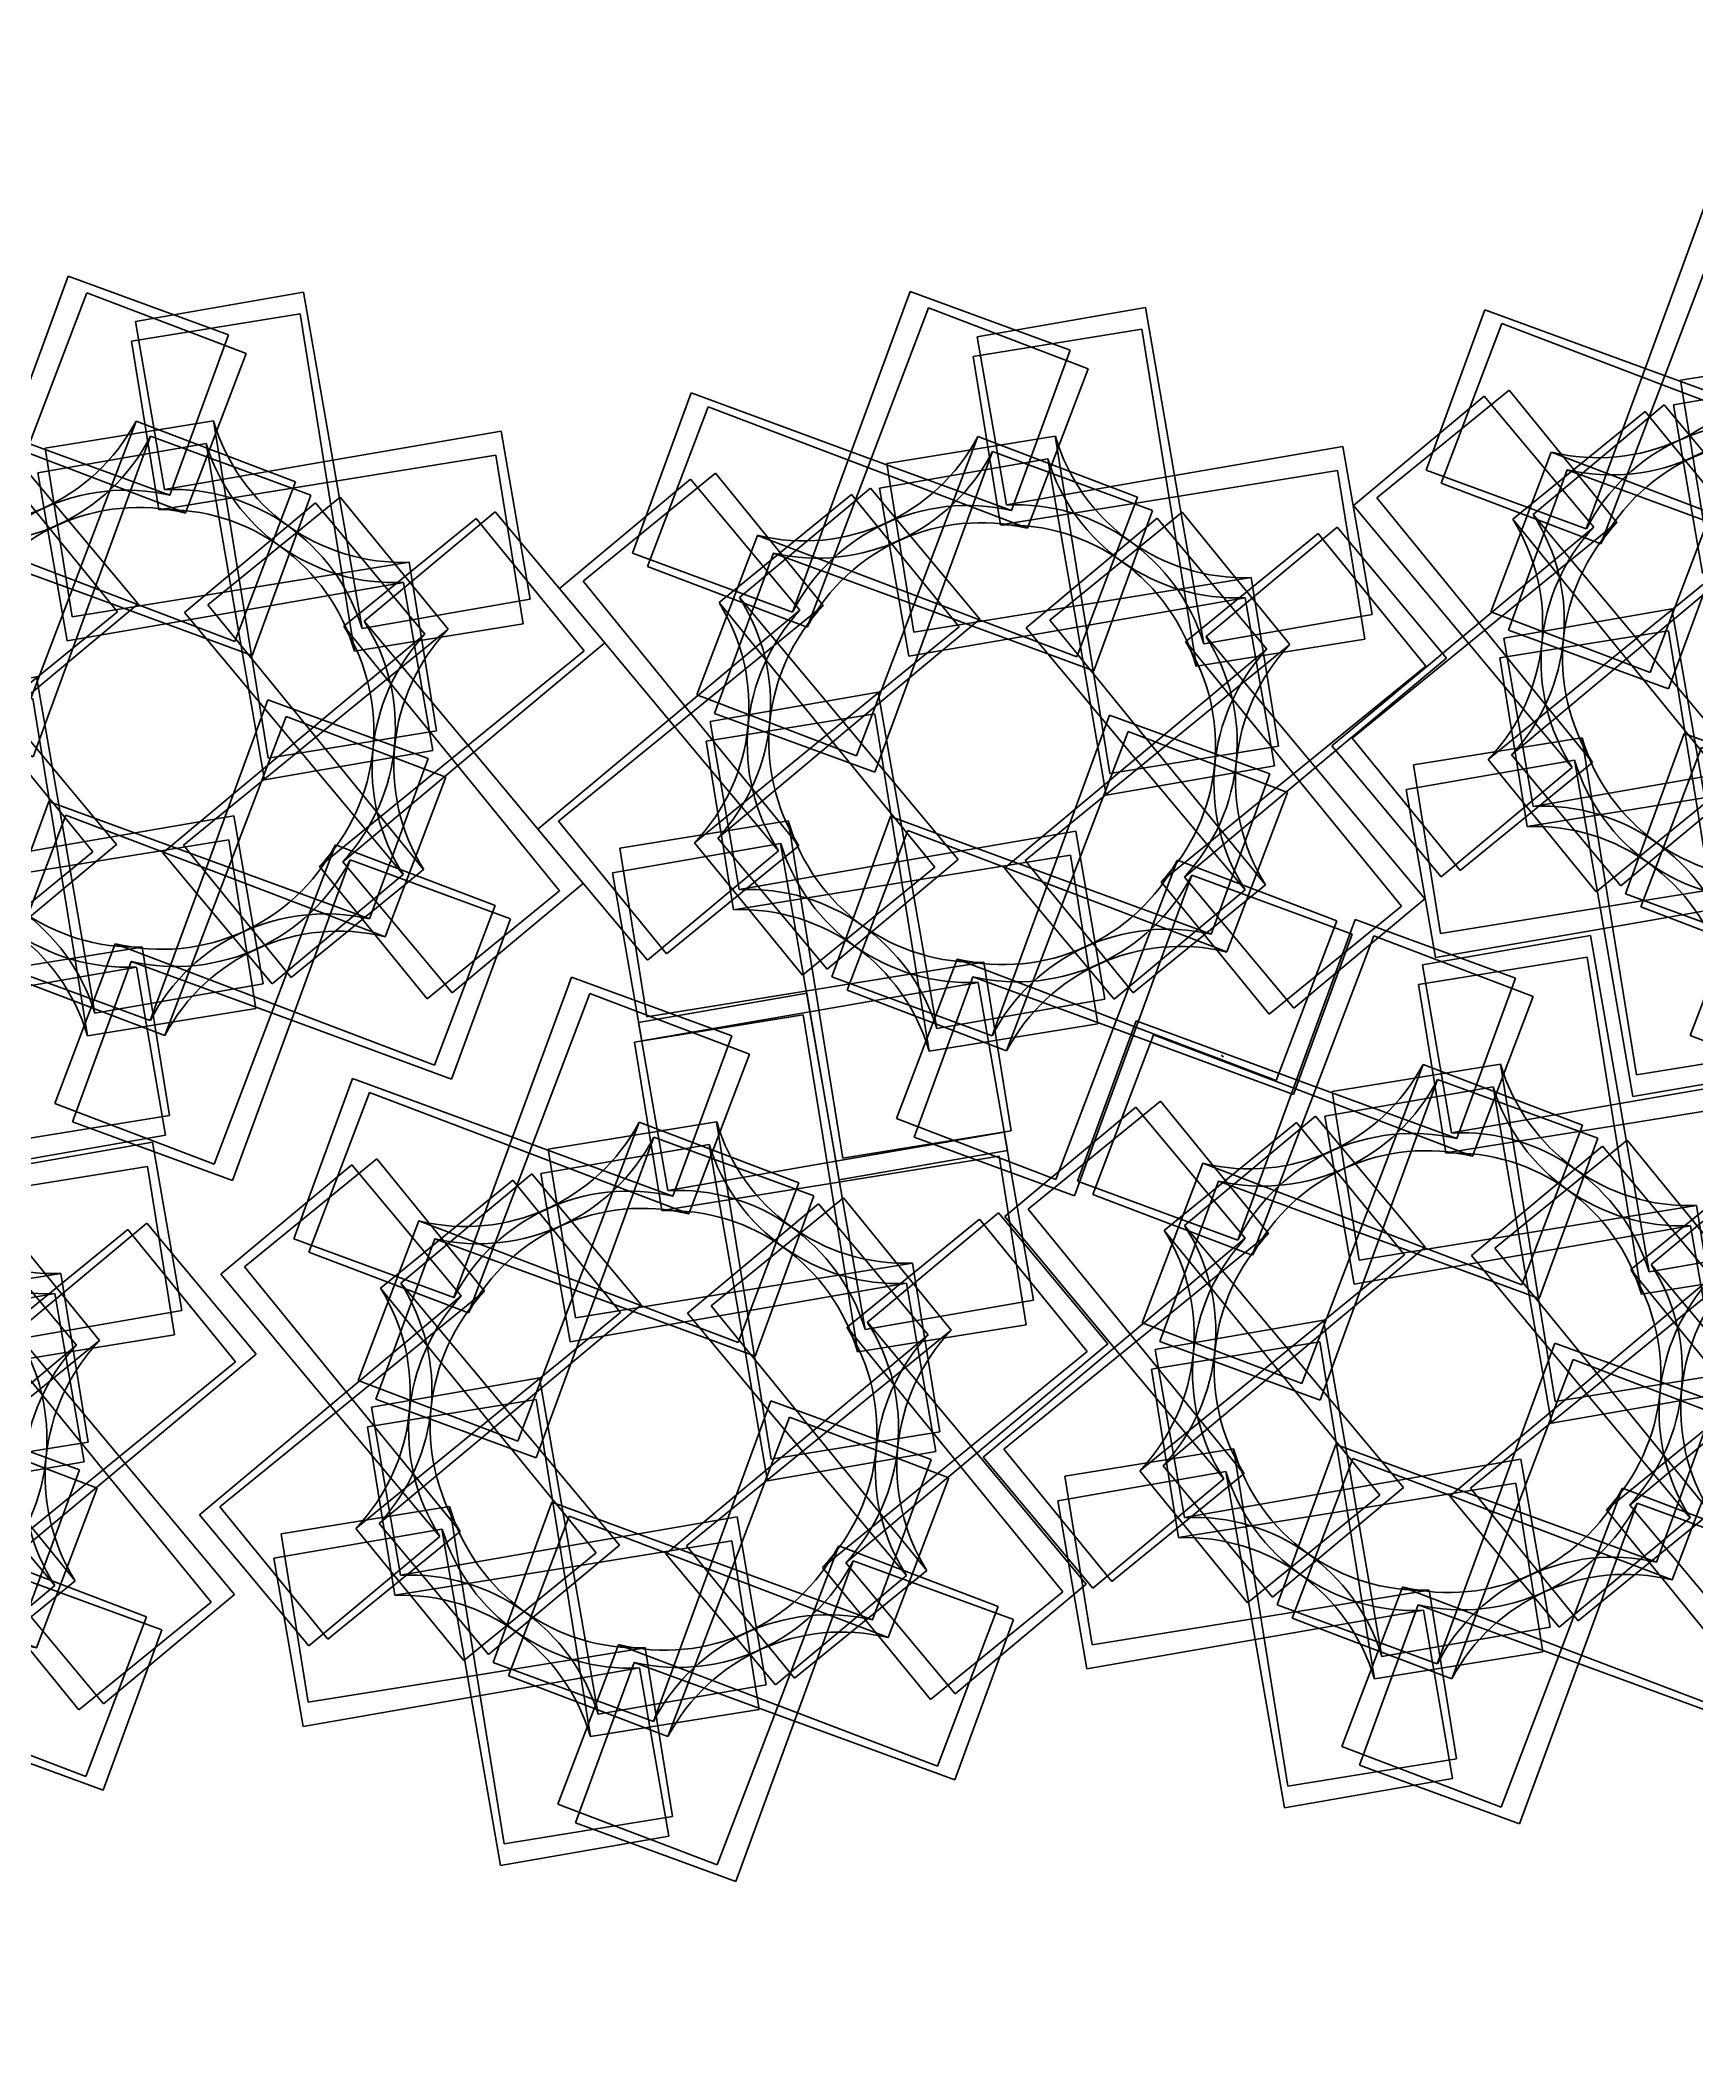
# Model space of a CAD drawing. Header units: inches. Extents: x 0 to 93838, y -1 to 60645.
# Drawn here: x 572.65 to 592.6, y 426.72 to 451.08 of the extents above; entities that cross this region are included whole.
import ezdxf

# ---------------------------------------------------------------- set-up
doc = ezdxf.new("R2010")
doc.units = ezdxf.units.IN
doc.header["$MEASUREMENT"] = 0
doc.styles.get("Standard").update_dxf_attribs({"font": 'arial.ttf'})

# ---------------------------------------------------------------- blocks, each defined once
blk = doc.blocks.new('*U1708')
for p, q in [((-3.773, 2.924), (-5.238, 1.477)), ((-2.326, 1.459), (-3.773, 2.924)), ((1.877, 2.924), (0.412, 1.477)), ((3.325, 1.459), (1.877, 2.924)), ((-3.307, 1.471), (-1.824, 2.901)), ((-1.824, 2.901), (-0.394, 1.418)), ((2.344, 1.471), (3.826, 2.901)), ((3.826, 2.901), (5.256, 1.418)), ((-5.238, 1.477), (-3.791, 0.011)), ((-1.877, -0.012), (-3.307, 1.471)), ((0.412, 1.477), (1.859, 0.011)), ((3.773, -0.012), (2.344, 1.471)), ((-3.791, 0.011), (-2.326, 1.459)), ((-0.394, 1.418), (-1.877, -0.012)), ((1.859, 0.011), (3.325, 1.459)), ((5.256, 1.418), (3.773, -0.012)), ((-5.256, -1.436), (-3.791, 0.011)), ((-3.791, 0.011), (-2.343, -1.454)), ((0.394, -1.436), (1.859, 0.011)), ((1.859, 0.011), (3.307, -1.454)), ((-1.877, -0.012), (-3.36, -1.442)), ((-0.447, -1.495), (-1.877, -0.012)), ((3.773, -0.012), (2.291, -1.442)), ((5.203, -1.495), (3.773, -0.012)), ((-3.808, -2.901), (-5.256, -1.436)), ((-2.343, -1.454), (-3.808, -2.901)), ((-3.36, -1.442), (-1.93, -2.924)), ((1.842, -2.901), (0.394, -1.436)), ((3.307, -1.454), (1.842, -2.901)), ((2.291, -1.442), (3.72, -2.924)), ((-1.93, -2.924), (-0.447, -1.495)), ((3.72, -2.924), (5.203, -1.495))]:
    blk.add_line(p, q)
for centre, start, end in [((-5.207, 0.049), 321.103, 36.8123), ((0.443, 0.049), 321.103, 36.8123), ((-0.46, -0.009), 141.7979, 217.5072), ((5.19, -0.009), 141.7979, 217.5072)]:
    blk.add_arc(centre, 2.373, start, end)
blk = doc.blocks.new('*U1661')
at = {"color": 0, "linetype": 'ByBlock', "lineweight": -2, "transparency": 16777216}
for p, rotation in [((102.86, 69.19), 299.9999999999999), ((102.98, 69.239), 239.9999999999999), ((103.064, 69.031), 120), ((102.944, 68.983), 59.99999999999997), ((103.082, 69.16), 180)]:
    blk.add_blockref('*U1708', p, dxfattribs=dict(at, rotation=rotation))
blk.add_blockref('*U1708', (102.842, 69.062), dxfattribs=at)
blk = doc.blocks.new('*U1689')
for p, q in [((-3.773, 2.924), (-5.238, 1.477)), ((-2.326, 1.459), (-3.773, 2.924)), ((1.877, 2.924), (0.412, 1.477)), ((3.325, 1.459), (1.877, 2.924)), ((-3.307, 1.471), (-1.824, 2.901)), ((-1.824, 2.901), (-0.394, 1.418)), ((2.344, 1.471), (3.826, 2.901)), ((3.826, 2.901), (5.256, 1.418)), ((-5.238, 1.477), (-3.791, 0.011)), ((-1.877, -0.012), (-3.307, 1.471)), ((0.412, 1.477), (1.859, 0.011)), ((3.773, -0.012), (2.344, 1.471)), ((-3.791, 0.011), (-2.326, 1.459)), ((-0.394, 1.418), (-1.877, -0.012)), ((1.859, 0.011), (3.325, 1.459)), ((5.256, 1.418), (3.773, -0.012)), ((-5.256, -1.436), (-3.791, 0.011)), ((-3.791, 0.011), (-2.343, -1.454)), ((0.394, -1.436), (1.859, 0.011)), ((1.859, 0.011), (3.307, -1.454)), ((-1.877, -0.012), (-3.36, -1.442)), ((-0.447, -1.495), (-1.877, -0.012)), ((3.773, -0.012), (2.291, -1.442)), ((5.203, -1.495), (3.773, -0.012)), ((-3.808, -2.901), (-5.256, -1.436)), ((-2.343, -1.454), (-3.808, -2.901)), ((-3.36, -1.442), (-1.93, -2.924)), ((1.842, -2.901), (0.394, -1.436)), ((3.307, -1.454), (1.842, -2.901)), ((2.291, -1.442), (3.72, -2.924)), ((-1.93, -2.924), (-0.447, -1.495)), ((3.72, -2.924), (5.203, -1.495))]:
    blk.add_line(p, q)
for centre, start, end in [((-5.207, 0.049), 321.103, 36.8123), ((0.443, 0.049), 321.103, 36.8123), ((-0.46, -0.009), 141.7979, 217.5072), ((5.19, -0.009), 141.7979, 217.5072)]:
    blk.add_arc(centre, 2.373, start, end)
blk = doc.blocks.new('*U1693')
at = {"color": 0, "linetype": 'ByBlock', "lineweight": -2, "transparency": 16777216}
for p, rotation in [((102.86, 69.19), 299.9999999999999), ((102.98, 69.239), 239.9999999999999), ((103.064, 69.031), 120), ((102.944, 68.983), 59.99999999999997), ((103.082, 69.16), 180)]:
    blk.add_blockref('*U1689', p, dxfattribs=dict(at, rotation=rotation))
blk.add_blockref('*U1689', (102.842, 69.062), dxfattribs=at)
blk = doc.blocks.new('*U1685')
for p, q in [((-0.001, 0), (0, 0)), ((0, 0), (-0.001, 0)), ((-0.001, 0), (0, 0)), ((0, 0), (0, 0)), ((0, 0), (0, 0)), ((0, 0), (0, 0)), ((0, 0), (0, 0)), ((0, 0), (0, 0)), ((0, 0), (0, 0)), ((0, 0), (0, 0)), ((0, 0), (0, 0)), ((0, 0), (0, 0)), ((0, 0), (0, 0)), ((0, 0), (0, 0)), ((0, 0), (0, 0)), ((0, 0), (0, 0)), ((0, 0), (0, 0)), ((0, 0), (0, 0)), ((0, 0), (0.001, 0)), ((0.001, 0), (0, 0)), ((0, 0), (-0.001, 0)), ((0, 0), (0, 0)), ((0, 0), (0, 0)), ((0, 0), (0, 0)), ((0, 0), (0, 0)), ((0, 0), (0, 0)), ((0, 0), (0, 0)), ((0, 0), (0, 0)), ((0.001, 0), (0, 0)), ((0, 0), (0, 0)), ((0, 0), (0, 0)), ((0, 0), (0.001, 0))]:
    blk.add_line(p, q)
for centre, start, end in [((0, 0), 141.7979, 217.5072), ((-0.001, 0), 321.103, 36.8123), ((0.001, 0), 141.7979, 217.5072), ((0, 0), 321.103, 36.8123)]:
    blk.add_arc(centre, 0.000296, start, end)
blk = doc.blocks.new('*U1706')
at = {"color": 0, "linetype": 'ByBlock', "lineweight": -2, "transparency": 16777216}
blk.add_blockref('*U1685', (0.013, 0.009), dxfattribs=at)
for rotation in [59.99999999999997, 120, 180, 239.9999999999999, 299.9999999999999]:
    blk.add_blockref('*U1685', (0.013, 0.009), dxfattribs=dict(at, rotation=rotation))
blk = doc.blocks.new('*U1682')
for p, q in [((-0.001, 0), (0, 0)), ((0, 0), (-0.001, 0)), ((-0.001, 0), (0, 0)), ((0, 0), (0, 0)), ((0, 0), (0, 0)), ((0, 0), (0, 0)), ((0, 0), (0, 0)), ((0, 0), (0, 0)), ((0, 0), (0, 0)), ((0, 0), (0, 0)), ((0, 0), (0, 0)), ((0, 0), (0, 0)), ((0, 0), (0, 0)), ((0, 0), (0, 0)), ((0, 0), (0, 0)), ((0, 0), (0, 0)), ((0, 0), (0, 0)), ((0, 0), (0, 0)), ((0, 0), (0.001, 0)), ((0.001, 0), (0, 0)), ((0, 0), (-0.001, 0)), ((0, 0), (0, 0)), ((0, 0), (0, 0)), ((0, 0), (0, 0)), ((0, 0), (0, 0)), ((0, 0), (0, 0)), ((0, 0), (0, 0)), ((0, 0), (0, 0)), ((0.001, 0), (0, 0)), ((0, 0), (0, 0)), ((0, 0), (0, 0)), ((0, 0), (0.001, 0))]:
    blk.add_line(p, q)
for centre, start, end in [((0, 0), 141.7979, 217.5072), ((-0.001, 0), 321.103, 36.8123), ((0.001, 0), 141.7979, 217.5072), ((0, 0), 321.103, 36.8123)]:
    blk.add_arc(centre, 0.000296, start, end)
blk = doc.blocks.new('*U1690')
at = {"color": 0, "linetype": 'ByBlock', "lineweight": -2, "transparency": 16777216}
blk.add_blockref('*U1682', (0.013, 0.009), dxfattribs=at)
for rotation in [59.99999999999997, 120, 180, 239.9999999999999, 299.9999999999999]:
    blk.add_blockref('*U1682', (0.013, 0.009), dxfattribs=dict(at, rotation=rotation))
blk = doc.blocks.new('*U1733')
for p, q in [((-0.001, 0), (0, 0)), ((0, 0), (-0.001, 0)), ((-0.001, 0), (0, 0)), ((0, 0), (0, 0)), ((0, 0), (0, 0)), ((0, 0), (0, 0)), ((0, 0), (0, 0)), ((0, 0), (0, 0)), ((0, 0), (0, 0)), ((0, 0), (0, 0)), ((0, 0), (0, 0)), ((0, 0), (0, 0)), ((0, 0), (0, 0)), ((0, 0), (0, 0)), ((0, 0), (0, 0)), ((0, 0), (0, 0)), ((0, 0), (0, 0)), ((0, 0), (0, 0)), ((0, 0), (0.001, 0)), ((0.001, 0), (0, 0)), ((0, 0), (-0.001, 0)), ((0, 0), (0, 0)), ((0, 0), (0, 0)), ((0, 0), (0, 0)), ((0, 0), (0, 0)), ((0, 0), (0, 0)), ((0, 0), (0, 0)), ((0, 0), (0, 0)), ((0.001, 0), (0, 0)), ((0, 0), (0, 0)), ((0, 0), (0, 0)), ((0, 0), (0.001, 0))]:
    blk.add_line(p, q)
for centre, start, end in [((0, 0), 141.7979, 217.5072), ((-0.001, 0), 321.103, 36.8123), ((0.001, 0), 141.7979, 217.5072), ((0, 0), 321.103, 36.8123)]:
    blk.add_arc(centre, 0.000296, start, end)
blk = doc.blocks.new('*U1691')
at = {"color": 0, "linetype": 'ByBlock', "lineweight": -2, "transparency": 16777216}
blk.add_blockref('*U1733', (0.013, 0.009), dxfattribs=at)
for rotation in [59.99999999999997, 120, 180, 239.9999999999999, 299.9999999999999]:
    blk.add_blockref('*U1733', (0.013, 0.009), dxfattribs=dict(at, rotation=rotation))
blk = doc.blocks.new('*U1632')
for p, q in [((-0.001, 0), (0, 0)), ((0, 0), (-0.001, 0)), ((-0.001, 0), (0, 0)), ((0, 0), (0, 0)), ((0, 0), (0, 0)), ((0, 0), (0, 0)), ((0, 0), (0, 0)), ((0, 0), (0, 0)), ((0, 0), (0, 0)), ((0, 0), (0, 0)), ((0, 0), (0, 0)), ((0, 0), (0, 0)), ((0, 0), (0, 0)), ((0, 0), (0, 0)), ((0, 0), (0, 0)), ((0, 0), (0, 0)), ((0, 0), (0, 0)), ((0, 0), (0, 0)), ((0, 0), (0.001, 0)), ((0.001, 0), (0, 0)), ((0, 0), (-0.001, 0)), ((0, 0), (0, 0)), ((0, 0), (0, 0)), ((0, 0), (0, 0)), ((0, 0), (0, 0)), ((0, 0), (0, 0)), ((0, 0), (0, 0)), ((0, 0), (0, 0)), ((0.001, 0), (0, 0)), ((0, 0), (0, 0)), ((0, 0), (0, 0)), ((0, 0), (0.001, 0))]:
    blk.add_line(p, q)
for centre, start, end in [((0, 0), 141.7979, 217.5072), ((-0.001, 0), 321.103, 36.8123), ((0.001, 0), 141.7979, 217.5072), ((0, 0), 321.103, 36.8123)]:
    blk.add_arc(centre, 0.000296, start, end)
blk = doc.blocks.new('*U1633')
at = {"color": 0, "linetype": 'ByBlock', "lineweight": -2, "transparency": 16777216}
blk.add_blockref('*U1632', (0.013, 0.009), dxfattribs=at)
for rotation in [59.99999999999997, 120, 180, 239.9999999999999, 299.9999999999999]:
    blk.add_blockref('*U1632', (0.013, 0.009), dxfattribs=dict(at, rotation=rotation))
blk = doc.blocks.new('*U1634')
for p, q in [((-0.001, 0), (0, 0)), ((0, 0), (-0.001, 0)), ((-0.001, 0), (0, 0)), ((0, 0), (0, 0)), ((0, 0), (0, 0)), ((0, 0), (0, 0)), ((0, 0), (0, 0)), ((0, 0), (0, 0)), ((0, 0), (0, 0)), ((0, 0), (0, 0)), ((0, 0), (0, 0)), ((0, 0), (0, 0)), ((0, 0), (0, 0)), ((0, 0), (0, 0)), ((0, 0), (0, 0)), ((0, 0), (0, 0)), ((0, 0), (0, 0)), ((0, 0), (0, 0)), ((0, 0), (0.001, 0)), ((0.001, 0), (0, 0)), ((0, 0), (-0.001, 0)), ((0, 0), (0, 0)), ((0, 0), (0, 0)), ((0, 0), (0, 0)), ((0, 0), (0, 0)), ((0, 0), (0, 0)), ((0, 0), (0, 0)), ((0, 0), (0, 0)), ((0.001, 0), (0, 0)), ((0, 0), (0, 0)), ((0, 0), (0, 0)), ((0, 0), (0.001, 0))]:
    blk.add_line(p, q)
for centre, start, end in [((0, 0), 141.7979, 217.5072), ((-0.001, 0), 321.103, 36.8123), ((0.001, 0), 141.7979, 217.5072), ((0, 0), 321.103, 36.8123)]:
    blk.add_arc(centre, 0.000296, start, end)
blk = doc.blocks.new('*U1717')
at = {"color": 0, "linetype": 'ByBlock', "lineweight": -2, "transparency": 16777216}
blk.add_blockref('*U1634', (0.013, 0.009), dxfattribs=at)
for rotation in [59.99999999999997, 120, 180, 239.9999999999999, 299.9999999999999]:
    blk.add_blockref('*U1634', (0.013, 0.009), dxfattribs=dict(at, rotation=rotation))
blk = doc.blocks.new('*U1718')
for p, q in [((-0.001, 0), (0, 0)), ((0, 0), (-0.001, 0)), ((-0.001, 0), (0, 0)), ((0, 0), (0, 0)), ((0, 0), (0, 0)), ((0, 0), (0, 0)), ((0, 0), (0, 0)), ((0, 0), (0, 0)), ((0, 0), (0, 0)), ((0, 0), (0, 0)), ((0, 0), (0, 0)), ((0, 0), (0, 0)), ((0, 0), (0, 0)), ((0, 0), (0, 0)), ((0, 0), (0, 0)), ((0, 0), (0, 0)), ((0, 0), (0, 0)), ((0, 0), (0, 0)), ((0, 0), (0.001, 0)), ((0.001, 0), (0, 0)), ((0, 0), (-0.001, 0)), ((0, 0), (0, 0)), ((0, 0), (0, 0)), ((0, 0), (0, 0)), ((0, 0), (0, 0)), ((0, 0), (0, 0)), ((0, 0), (0, 0)), ((0, 0), (0, 0)), ((0.001, 0), (0, 0)), ((0, 0), (0, 0)), ((0, 0), (0, 0)), ((0, 0), (0.001, 0))]:
    blk.add_line(p, q)
for centre, start, end in [((0, 0), 141.7979, 217.5072), ((-0.001, 0), 321.103, 36.8123), ((0.001, 0), 141.7979, 217.5072), ((0, 0), 321.103, 36.8123)]:
    blk.add_arc(centre, 0.000296, start, end)
blk = doc.blocks.new('*U1681')
at = {"color": 0, "linetype": 'ByBlock', "lineweight": -2, "transparency": 16777216}
blk.add_blockref('*U1718', (0.013, 0.009), dxfattribs=at)
for rotation in [59.99999999999997, 120, 180, 239.9999999999999, 299.9999999999999]:
    blk.add_blockref('*U1718', (0.013, 0.009), dxfattribs=dict(at, rotation=rotation))
blk = doc.blocks.new('*U1729')
for p, q in [((-0.001, 0), (0, 0)), ((0, 0), (-0.001, 0)), ((-0.001, 0), (0, 0)), ((0, 0), (0, 0)), ((0, 0), (0, 0)), ((0, 0), (0, 0)), ((0, 0), (0, 0)), ((0, 0), (0, 0)), ((0, 0), (0, 0)), ((0, 0), (0, 0)), ((0, 0), (0, 0)), ((0, 0), (0, 0)), ((0, 0), (0, 0)), ((0, 0), (0, 0)), ((0, 0), (0, 0)), ((0, 0), (0, 0)), ((0, 0), (0, 0)), ((0, 0), (0, 0)), ((0, 0), (0.001, 0)), ((0.001, 0), (0, 0)), ((0, 0), (-0.001, 0)), ((0, 0), (0, 0)), ((0, 0), (0, 0)), ((0, 0), (0, 0)), ((0, 0), (0, 0)), ((0, 0), (0, 0)), ((0, 0), (0, 0)), ((0, 0), (0, 0)), ((0.001, 0), (0, 0)), ((0, 0), (0, 0)), ((0, 0), (0, 0)), ((0, 0), (0.001, 0))]:
    blk.add_line(p, q)
for centre, start, end in [((0, 0), 141.7979, 217.5072), ((-0.001, 0), 321.103, 36.8123), ((0.001, 0), 141.7979, 217.5072), ((0, 0), 321.103, 36.8123)]:
    blk.add_arc(centre, 0.000296, start, end)
blk = doc.blocks.new('*U1728')
at = {"color": 0, "linetype": 'ByBlock', "lineweight": -2, "transparency": 16777216}
blk.add_blockref('*U1729', (0.013, 0.009), dxfattribs=at)
for rotation in [59.99999999999997, 120, 180, 239.9999999999999, 299.9999999999999]:
    blk.add_blockref('*U1729', (0.013, 0.009), dxfattribs=dict(at, rotation=rotation))
blk = doc.blocks.new('*U1692')
for p, q in [((-0.001, 0), (0, 0)), ((0, 0), (-0.001, 0)), ((-0.001, 0), (0, 0)), ((0, 0), (0, 0)), ((0, 0), (0, 0)), ((0, 0), (0, 0)), ((0, 0), (0, 0)), ((0, 0), (0, 0)), ((0, 0), (0, 0)), ((0, 0), (0, 0)), ((0, 0), (0, 0)), ((0, 0), (0, 0)), ((0, 0), (0, 0)), ((0, 0), (0, 0)), ((0, 0), (0, 0)), ((0, 0), (0, 0)), ((0, 0), (0, 0)), ((0, 0), (0, 0)), ((0, 0), (0.001, 0)), ((0.001, 0), (0, 0)), ((0, 0), (-0.001, 0)), ((0, 0), (0, 0)), ((0, 0), (0, 0)), ((0, 0), (0, 0)), ((0, 0), (0, 0)), ((0, 0), (0, 0)), ((0, 0), (0, 0)), ((0, 0), (0, 0)), ((0.001, 0), (0, 0)), ((0, 0), (0, 0)), ((0, 0), (0, 0)), ((0, 0), (0.001, 0))]:
    blk.add_line(p, q)
for centre, start, end in [((0, 0), 141.7979, 217.5072), ((-0.001, 0), 321.103, 36.8123), ((0.001, 0), 141.7979, 217.5072), ((0, 0), 321.103, 36.8123)]:
    blk.add_arc(centre, 0.000296, start, end)
blk = doc.blocks.new('*U1686')
at = {"color": 0, "linetype": 'ByBlock', "lineweight": -2, "transparency": 16777216}
blk.add_blockref('*U1692', (0.013, 0.009), dxfattribs=at)
for rotation in [59.99999999999997, 120, 180, 239.9999999999999, 299.9999999999999]:
    blk.add_blockref('*U1692', (0.013, 0.009), dxfattribs=dict(at, rotation=rotation))
blk = doc.blocks.new('*U1687')
for p, q in [((-3.773, 2.924), (-5.238, 1.477)), ((-2.326, 1.459), (-3.773, 2.924)), ((1.877, 2.924), (0.412, 1.477)), ((3.325, 1.459), (1.877, 2.924)), ((-3.307, 1.471), (-1.824, 2.901)), ((-1.824, 2.901), (-0.394, 1.418)), ((2.344, 1.471), (3.826, 2.901)), ((3.826, 2.901), (5.256, 1.418)), ((-5.238, 1.477), (-3.791, 0.011)), ((-1.877, -0.012), (-3.307, 1.471)), ((0.412, 1.477), (1.859, 0.011)), ((3.773, -0.012), (2.344, 1.471)), ((-3.791, 0.011), (-2.326, 1.459)), ((-0.394, 1.418), (-1.877, -0.012)), ((1.859, 0.011), (3.325, 1.459)), ((5.256, 1.418), (3.773, -0.012)), ((-5.256, -1.436), (-3.791, 0.011)), ((-3.791, 0.011), (-2.343, -1.454)), ((0.394, -1.436), (1.859, 0.011)), ((1.859, 0.011), (3.307, -1.454)), ((-1.877, -0.012), (-3.36, -1.442)), ((-0.447, -1.495), (-1.877, -0.012)), ((3.773, -0.012), (2.291, -1.442)), ((5.203, -1.495), (3.773, -0.012)), ((-3.808, -2.901), (-5.256, -1.436)), ((-2.343, -1.454), (-3.808, -2.901)), ((-3.36, -1.442), (-1.93, -2.924)), ((1.842, -2.901), (0.394, -1.436)), ((3.307, -1.454), (1.842, -2.901)), ((2.291, -1.442), (3.72, -2.924)), ((-1.93, -2.924), (-0.447, -1.495)), ((3.72, -2.924), (5.203, -1.495))]:
    blk.add_line(p, q)
for centre, start, end in [((-5.207, 0.049), 321.103, 36.8123), ((0.443, 0.049), 321.103, 36.8123), ((-0.46, -0.009), 141.7979, 217.5072), ((5.19, -0.009), 141.7979, 217.5072)]:
    blk.add_arc(centre, 2.373, start, end)
blk = doc.blocks.new('*U1683')
at = {"color": 0, "linetype": 'ByBlock', "lineweight": -2, "transparency": 16777216}
for p, rotation in [((102.86, 69.19), 299.9999999999999), ((102.98, 69.239), 239.9999999999999), ((103.064, 69.031), 120), ((102.944, 68.983), 59.99999999999997), ((103.082, 69.16), 180)]:
    blk.add_blockref('*U1687', p, dxfattribs=dict(at, rotation=rotation))
blk.add_blockref('*U1687', (102.842, 69.062), dxfattribs=at)
blk = doc.blocks.new('*U1684')
for p, q in [((-3.773, 2.924), (-5.238, 1.477)), ((-2.326, 1.459), (-3.773, 2.924)), ((1.877, 2.924), (0.412, 1.477)), ((3.325, 1.459), (1.877, 2.924)), ((-3.307, 1.471), (-1.824, 2.901)), ((-1.824, 2.901), (-0.394, 1.418)), ((2.344, 1.471), (3.826, 2.901)), ((3.826, 2.901), (5.256, 1.418)), ((-5.238, 1.477), (-3.791, 0.011)), ((-1.877, -0.012), (-3.307, 1.471)), ((0.412, 1.477), (1.859, 0.011)), ((3.773, -0.012), (2.344, 1.471)), ((-3.791, 0.011), (-2.326, 1.459)), ((-0.394, 1.418), (-1.877, -0.012)), ((1.859, 0.011), (3.325, 1.459)), ((5.256, 1.418), (3.773, -0.012)), ((-5.256, -1.436), (-3.791, 0.011)), ((-3.791, 0.011), (-2.343, -1.454)), ((0.394, -1.436), (1.859, 0.011)), ((1.859, 0.011), (3.307, -1.454)), ((-1.877, -0.012), (-3.36, -1.442)), ((-0.447, -1.495), (-1.877, -0.012)), ((3.773, -0.012), (2.291, -1.442)), ((5.203, -1.495), (3.773, -0.012)), ((-3.808, -2.901), (-5.256, -1.436)), ((-2.343, -1.454), (-3.808, -2.901)), ((-3.36, -1.442), (-1.93, -2.924)), ((1.842, -2.901), (0.394, -1.436)), ((3.307, -1.454), (1.842, -2.901)), ((2.291, -1.442), (3.72, -2.924)), ((-1.93, -2.924), (-0.447, -1.495)), ((3.72, -2.924), (5.203, -1.495))]:
    blk.add_line(p, q)
for centre, start, end in [((-5.207, 0.049), 321.103, 36.8123), ((0.443, 0.049), 321.103, 36.8123), ((-0.46, -0.009), 141.7979, 217.5072), ((5.19, -0.009), 141.7979, 217.5072)]:
    blk.add_arc(centre, 2.373, start, end)
blk = doc.blocks.new('*U1730')
at = {"color": 0, "linetype": 'ByBlock', "lineweight": -2, "transparency": 16777216}
for p, rotation in [((102.86, 69.19), 299.9999999999999), ((102.98, 69.239), 239.9999999999999), ((103.064, 69.031), 120), ((102.944, 68.983), 59.99999999999997), ((103.082, 69.16), 180)]:
    blk.add_blockref('*U1684', p, dxfattribs=dict(at, rotation=rotation))
blk.add_blockref('*U1684', (102.842, 69.062), dxfattribs=at)
blk = doc.blocks.new('*U1715')
for p, q in [((-3.773, 2.924), (-5.238, 1.477)), ((-2.326, 1.459), (-3.773, 2.924)), ((1.877, 2.924), (0.412, 1.477)), ((3.325, 1.459), (1.877, 2.924)), ((-3.307, 1.471), (-1.824, 2.901)), ((-1.824, 2.901), (-0.394, 1.418)), ((2.344, 1.471), (3.826, 2.901)), ((3.826, 2.901), (5.256, 1.418)), ((-5.238, 1.477), (-3.791, 0.011)), ((-1.877, -0.012), (-3.307, 1.471)), ((0.412, 1.477), (1.859, 0.011)), ((3.773, -0.012), (2.344, 1.471)), ((-3.791, 0.011), (-2.326, 1.459)), ((-0.394, 1.418), (-1.877, -0.012)), ((1.859, 0.011), (3.325, 1.459)), ((5.256, 1.418), (3.773, -0.012)), ((-5.256, -1.436), (-3.791, 0.011)), ((-3.791, 0.011), (-2.343, -1.454)), ((0.394, -1.436), (1.859, 0.011)), ((1.859, 0.011), (3.307, -1.454)), ((-1.877, -0.012), (-3.36, -1.442)), ((-0.447, -1.495), (-1.877, -0.012)), ((3.773, -0.012), (2.291, -1.442)), ((5.203, -1.495), (3.773, -0.012)), ((-3.808, -2.901), (-5.256, -1.436)), ((-2.343, -1.454), (-3.808, -2.901)), ((-3.36, -1.442), (-1.93, -2.924)), ((1.842, -2.901), (0.394, -1.436)), ((3.307, -1.454), (1.842, -2.901)), ((2.291, -1.442), (3.72, -2.924)), ((-1.93, -2.924), (-0.447, -1.495)), ((3.72, -2.924), (5.203, -1.495))]:
    blk.add_line(p, q)
for centre, start, end in [((-5.207, 0.049), 321.103, 36.8123), ((0.443, 0.049), 321.103, 36.8123), ((-0.46, -0.009), 141.7979, 217.5072), ((5.19, -0.009), 141.7979, 217.5072)]:
    blk.add_arc(centre, 2.373, start, end)
blk = doc.blocks.new('*U1731')
at = {"color": 0, "linetype": 'ByBlock', "lineweight": -2, "transparency": 16777216}
for p, rotation in [((102.86, 69.19), 299.9999999999999), ((102.98, 69.239), 239.9999999999999), ((103.064, 69.031), 120), ((102.944, 68.983), 59.99999999999997), ((103.082, 69.16), 180)]:
    blk.add_blockref('*U1715', p, dxfattribs=dict(at, rotation=rotation))
blk.add_blockref('*U1715', (102.842, 69.062), dxfattribs=at)
blk = doc.blocks.new('*U1674')
for p, q in [((-3.773, 2.924), (-5.238, 1.477)), ((-2.326, 1.459), (-3.773, 2.924)), ((1.877, 2.924), (0.412, 1.477)), ((3.325, 1.459), (1.877, 2.924)), ((-3.307, 1.471), (-1.824, 2.901)), ((-1.824, 2.901), (-0.394, 1.418)), ((2.344, 1.471), (3.826, 2.901)), ((3.826, 2.901), (5.256, 1.418)), ((-5.238, 1.477), (-3.791, 0.011)), ((-1.877, -0.012), (-3.307, 1.471)), ((0.412, 1.477), (1.859, 0.011)), ((3.773, -0.012), (2.344, 1.471)), ((-3.791, 0.011), (-2.326, 1.459)), ((-0.394, 1.418), (-1.877, -0.012)), ((1.859, 0.011), (3.325, 1.459)), ((5.256, 1.418), (3.773, -0.012)), ((-5.256, -1.436), (-3.791, 0.011)), ((-3.791, 0.011), (-2.343, -1.454)), ((0.394, -1.436), (1.859, 0.011)), ((1.859, 0.011), (3.307, -1.454)), ((-1.877, -0.012), (-3.36, -1.442)), ((-0.447, -1.495), (-1.877, -0.012)), ((3.773, -0.012), (2.291, -1.442)), ((5.203, -1.495), (3.773, -0.012)), ((-3.808, -2.901), (-5.256, -1.436)), ((-2.343, -1.454), (-3.808, -2.901)), ((-3.36, -1.442), (-1.93, -2.924)), ((1.842, -2.901), (0.394, -1.436)), ((3.307, -1.454), (1.842, -2.901)), ((2.291, -1.442), (3.72, -2.924)), ((-1.93, -2.924), (-0.447, -1.495)), ((3.72, -2.924), (5.203, -1.495))]:
    blk.add_line(p, q)
for centre, start, end in [((-5.207, 0.049), 321.103, 36.8123), ((0.443, 0.049), 321.103, 36.8123), ((-0.46, -0.009), 141.7979, 217.5072), ((5.19, -0.009), 141.7979, 217.5072)]:
    blk.add_arc(centre, 2.373, start, end)
blk = doc.blocks.new('*U1656')
at = {"color": 0, "linetype": 'ByBlock', "lineweight": -2, "transparency": 16777216}
for p, rotation in [((102.86, 69.19), 299.9999999999999), ((102.98, 69.239), 239.9999999999999), ((103.064, 69.031), 120), ((102.944, 68.983), 59.99999999999997), ((103.082, 69.16), 180)]:
    blk.add_blockref('*U1674', p, dxfattribs=dict(at, rotation=rotation))
blk.add_blockref('*U1674', (102.842, 69.062), dxfattribs=at)

msp = doc.modelspace()

# ---------------------------------------------------------------- linework, layer by layer
for p, q in [((586.9194, 438.81578), (586.92016, 438.81614)), ((586.91949, 438.81582), (586.9194, 438.81578)), ((586.9194, 438.81578), (586.91985, 438.81482)), ((586.91953, 438.81584), (586.91949, 438.81582)), ((586.91949, 438.81582), (586.91994, 438.81486)), ((586.92017, 438.81448), (586.91953, 438.81584)), ((586.91981, 438.81598), (586.92045, 438.81462)), ((586.91985, 438.81482), (586.91998, 438.81488)), ((586.91985, 438.81482), (586.92004, 438.81442)), ((586.91996, 438.81459), (586.91985, 438.81482)), ((586.91994, 438.81486), (586.92013, 438.81446)), ((586.92035, 438.8152), (586.91995, 438.81604)), ((586.92009, 438.81465), (586.91996, 438.81459)), ((586.92, 438.81451), (586.92013, 438.81457)), ((586.92004, 438.81442), (586.92, 438.81451)), ((586.92009, 438.81611), (586.92002, 438.81608)), ((586.92002, 438.81608), (586.92042, 438.81523)), ((586.92004, 438.81442), (586.92017, 438.81448)), ((586.92013, 438.81446), (586.92004, 438.81442)), ((586.92049, 438.81526), (586.92009, 438.81611)), ((586.92013, 438.81457), (586.92009, 438.81465)), ((586.92016, 438.81614), (586.9208, 438.81479)), ((586.92023, 438.81583), (586.92016, 438.81579)), ((586.9208, 438.81479), (586.92017, 438.81448)), ((586.92021, 438.81513), (586.92056, 438.8153)), ((586.92034, 438.81485), (586.92021, 438.81513)), ((586.9203, 438.81586), (586.92023, 438.81583)), ((586.92023, 438.81583), (586.92049, 438.81526)), ((586.92035, 438.8152), (586.92028, 438.81516)), ((586.92028, 438.81516), (586.92041, 438.81488)), ((586.92056, 438.8153), (586.9203, 438.81586)), ((586.9207, 438.81501), (586.92034, 438.81485)), ((586.92042, 438.81523), (586.92035, 438.8152)), ((586.92035, 438.8152), (586.92048, 438.81491)), ((586.92042, 438.81523), (586.92055, 438.81495)), ((586.9208, 438.81479), (586.92045, 438.81462)), ((586.92049, 438.81526), (586.92063, 438.81498)), ((586.9208, 438.81479), (586.9207, 438.81501))]:
    msp.add_line(p, q)

# ---------------------------------------------------------------- block references
at = {"rotation": 115.2194505239159}
for name, p in [('*U1656', (700.10707, 379.8948)), ('*U1693', (680.37316, 379.07538)), ('*U1730', (690.52991, 378.89093)), ('*U1683', (695.90201, 371.31512)), ('*U1661', (676.16809, 370.4957)), ('*U1731', (686.44375, 370.61963)), ('*U1728', (586.91951, 438.82281)), ('*U1681', (586.92002, 438.82384)), ('*U1717', (586.92069, 438.82289)), ('*U1686', (586.92122, 438.82396)), ('*U1691', (586.92564, 438.81184)), ('*U1690', (586.92615, 438.81287)), ('*U1706', (586.92682, 438.81193)), ('*U1633', (586.92734, 438.813))]:
    msp.add_blockref(name, p, dxfattribs=at)

# ---------------------------------------------------------------- texts
at = {"insert": (586.91743, 438.81665), "char_height": 0.00041897, "attachment_point": 1, "rotation": 115.219451}
msp.add_mtext_dynamic_manual_height_columns('{\\fCentury Gothic|b0|i0|c0|p34;\\H0.875x;∫∏Ŧ∑ġ\\fCentury Gothic|b0|i0|c186|p34;\uf100\uf103\\fCentury Gothic|b0|i0|c0|p34;∟ \\fCentury Gothic|b0|i0|c204|p34;ш\\fCentury Gothic|b0|i0|c0|p34;Ω\\fCentury Gothic|b0|i0|c186|p34;\uf100\\fCentury Gothic|b0|i0|c204|p34;К\\fCentury Gothic|b0|i0|c0|p34;s.}', width=5.8533058, gutter_width=1, heights=[0], dxfattribs=at)

doc.saveas('drawing.dxf')
